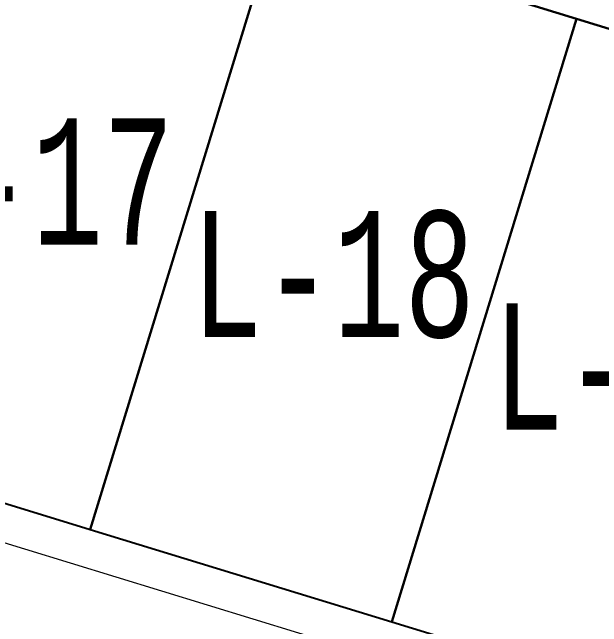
# Model space of a CAD drawing. Header units: millimetres. Extents: x 474016 to 477875, y 2288607 to 2292200.
# Drawn here: x 474404.8 to 474428.17, y 2290025.42 to 2290049.77 of the extents above; entities that cross this region are included whole.
import ezdxf
from ezdxf.enums import TextEntityAlignment as Align

# ---------------------------------------------------------------- set-up
doc = ezdxf.new("R2010")
doc.units = ezdxf.units.MM
doc.header["$LTSCALE"] = 50
doc.layers.add('BANQUETA', color=251, linetype='Continuous', lineweight=5)
doc.layers.add('LOTES', color=6, linetype='Continuous', lineweight=15)
doc.layers.add('CVL_LOTIF', color=1, linetype='Continuous')
doc.layers.add('MZ Y LT', color=7, linetype='Continuous', lineweight=13, true_color=0x0d2bf2)
doc.styles.add('MONOTXT4', font='MONOTXT4.shx', dxfattribs={"width": 0.55})

msp = doc.modelspace()

# ---------------------------------------------------------------- linework, layer by layer
at = {"layer": 'BANQUETA'}
msp.add_lwpolyline([(474323.79, 2290053.487), (474443.303, 2290016.857, 0.414214), (474445.801, 2290018.183), (474456.777, 2290053.996)], format="xyb", dxfattribs=at)
at = {"layer": 'CVL_LOTIF'}
for points in [[(474345.027, 2290122.777), (474331.556, 2290078.823), (474343.507, 2290075.16), (474355.458, 2290071.497), (474367.409, 2290067.834), (474379.361, 2290064.171), (474391.312, 2290060.508), (474403.263, 2290056.845), (474415.214, 2290053.182), (474427.166, 2290049.519), (474439.117, 2290045.856), (474451.068, 2290042.194), (474455.018, 2290055.079)], [(474415.214, 2290053.182), (474403.263, 2290056.845), (474395.937, 2290032.943), (474407.889, 2290029.28)], [(474427.166, 2290049.519), (474415.214, 2290053.182), (474407.889, 2290029.28), (474419.84, 2290025.617)], [(474439.117, 2290045.856), (474427.166, 2290049.519), (474419.84, 2290025.617), (474431.791, 2290021.954)]]:
    msp.add_lwpolyline(points, close=True, dxfattribs=at)
at = {"layer": 'LOTES'}
for p, q in [((474407.889, 2290029.28), (474415.214, 2290053.182)), ((474419.84, 2290025.617), (474427.166, 2290049.519))]:
    msp.add_line(p, q, dxfattribs=at)

# ---------------------------------------------------------------- texts
at = {"layer": 'MZ Y LT', "lineweight": 13, "style": 'MONOTXT4', "width": 0.65}
for s, p in [('L-17', (474405.576, 2290043.063)), ('L-18', (474417.527, 2290039.4)), ('L-19', (474429.478, 2290035.737))]:
    msp.add_text(s, height=5, dxfattribs=at).set_placement(p, align=Align.MIDDLE)

doc.saveas('drawing.dxf')
